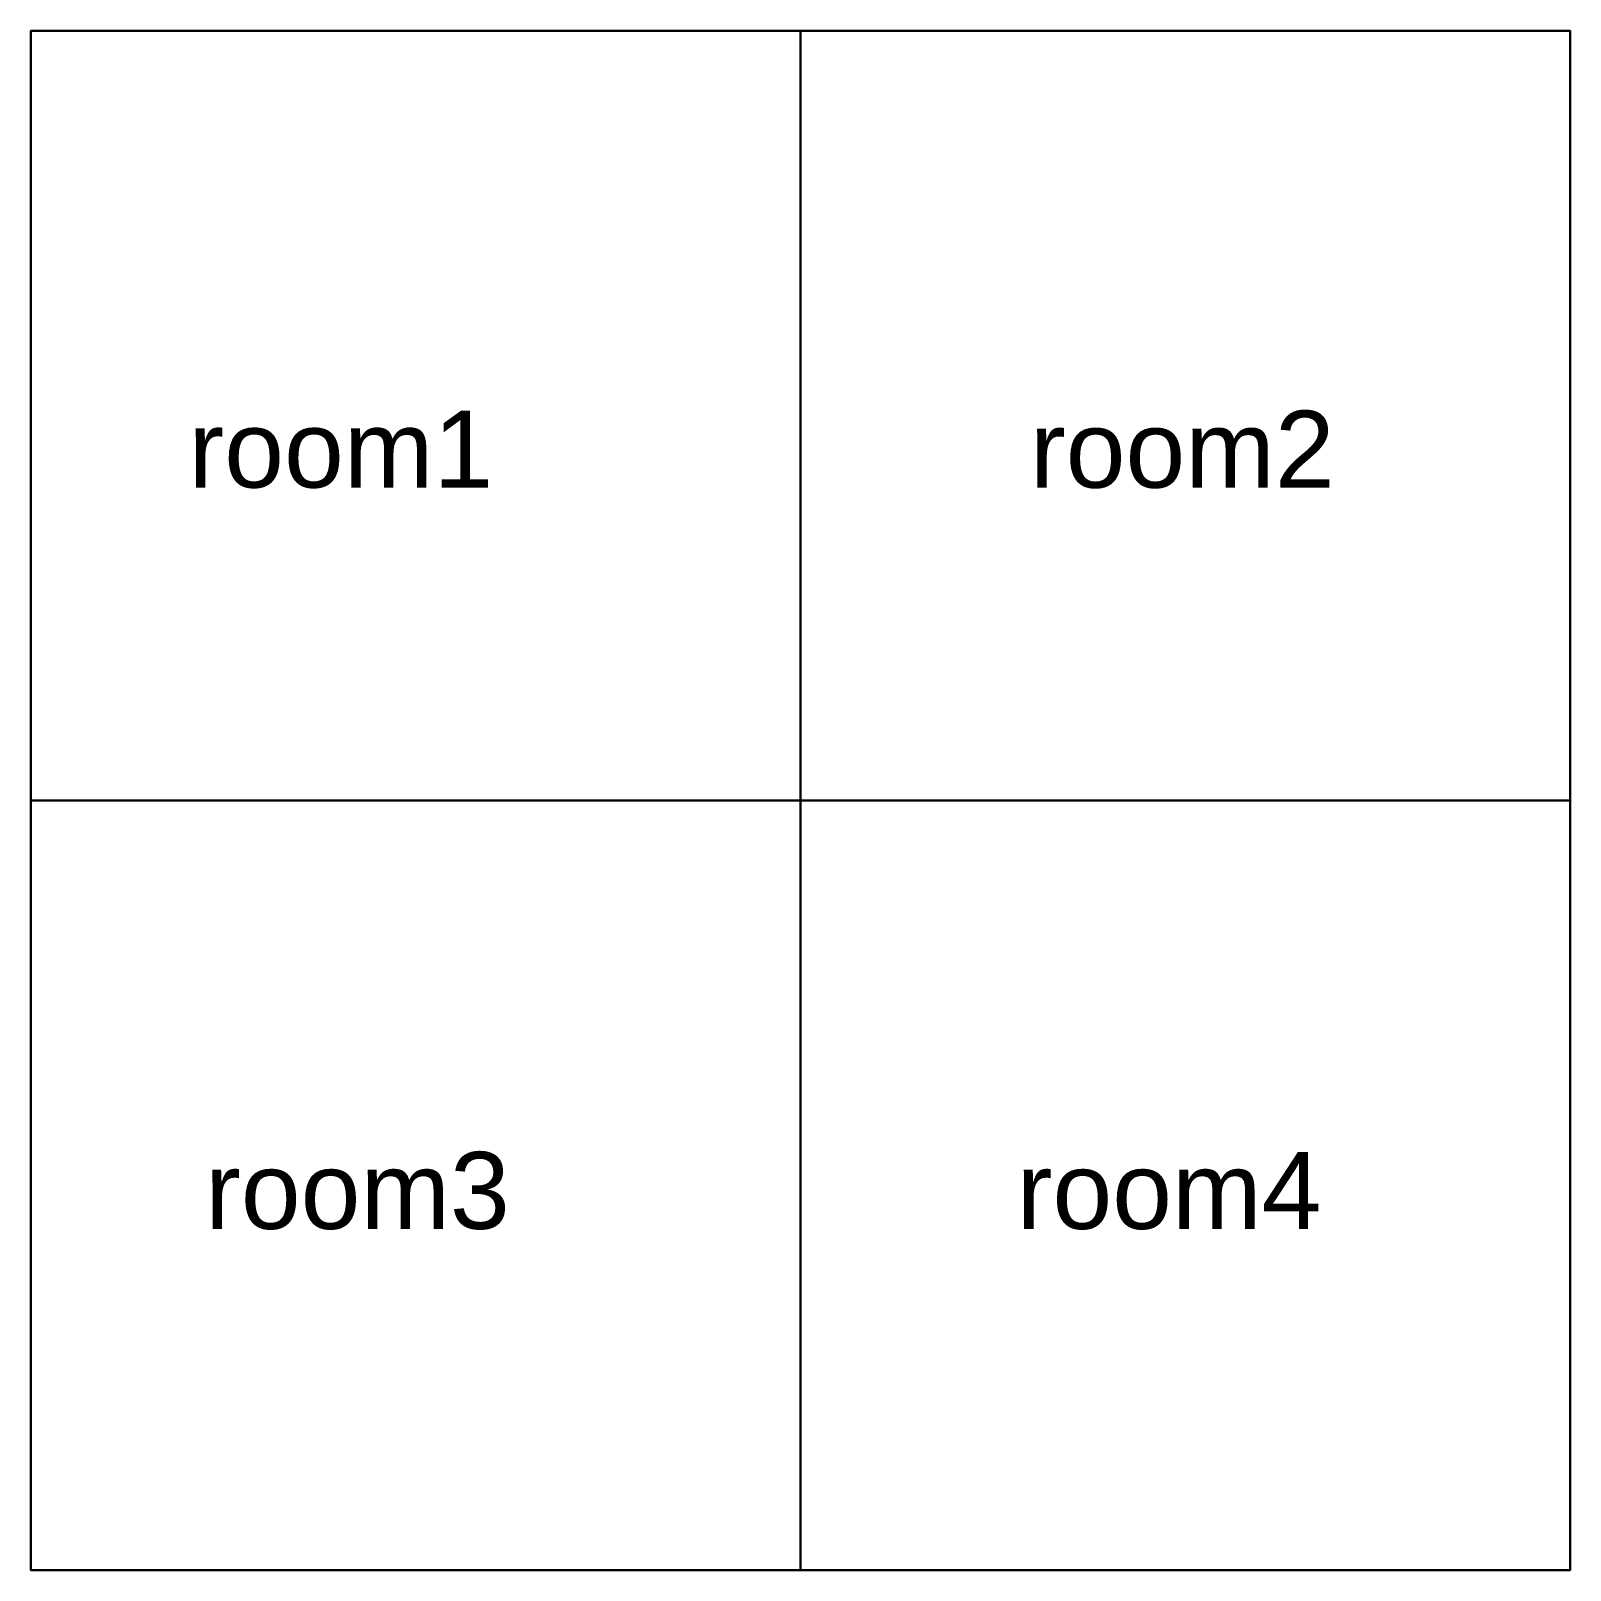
# Model space of a CAD drawing. Header units: millimetres. Extents: x 0 to 1000, y 0 to 1000.
import ezdxf

# ---------------------------------------------------------------- set-up
doc = ezdxf.new("R2010")
doc.units = ezdxf.units.MM
for name, color, linetype in [('apratment', 30, 'Continuous'), ('floors', 8, 'Continuous'), ('rooms', 151, 'Continuous'), ('text', 10, 'Continuous'), ('windows', 80, 'Continuous')]:
    doc.layers.add(name, color=color, linetype=linetype)
doc.styles.get("Standard").update_dxf_attribs({"font": 'arial.ttf'})

msp = doc.modelspace()

# ---------------------------------------------------------------- linework, layer by layer
at = {"layer": 'apratment'}
for points in [[(0, 1000), (500, 1000), (500, 0), (0, 0)], [(500, 1000), (1000, 1000), (1000, 0), (500, 0)]]:
    msp.add_lwpolyline(points, close=True, dxfattribs=at)
at = {"layer": 'floors'}
msp.add_lwpolyline([(0, 0), (1000, 0), (1000, 1000), (0, 1000)], close=True, dxfattribs=at)
at = {"layer": 'rooms'}
for points in [[(0, 1000), (500, 1000), (500, 500), (0, 500)], [(500, 1000), (1000, 1000), (1000, 500), (500, 500)], [(0, 500), (500, 500), (500, 0), (0, 0)], [(500, 500), (1000, 500), (1000, 0), (500, 0)]]:
    msp.add_lwpolyline(points, close=True, dxfattribs=at)
at = {"layer": 'windows'}
for p, q in [((183.4, 1000), (283.4, 1000)), ((690.4, 1000), (790.4, 1000)), ((183.4, 0), (283.4, 0)), ((690.4, 0), (790.4, 0))]:
    msp.add_line(p, q, dxfattribs=at)

# ---------------------------------------------------------------- texts
at = {"layer": 'text', "char_height": 50, "attachment_point": 1}
for s, insert in [('room1', (102.4, 753.3)), ('room2', (649, 753.2)), ('room3', (113.2, 271.7)), ('room4', (640.4, 271.7))]:
    msp.add_mtext_dynamic_manual_height_columns(s, width=521.992, gutter_width=12.5, heights=[0], dxfattribs=dict(at, insert=insert))

doc.saveas('drawing.dxf')
